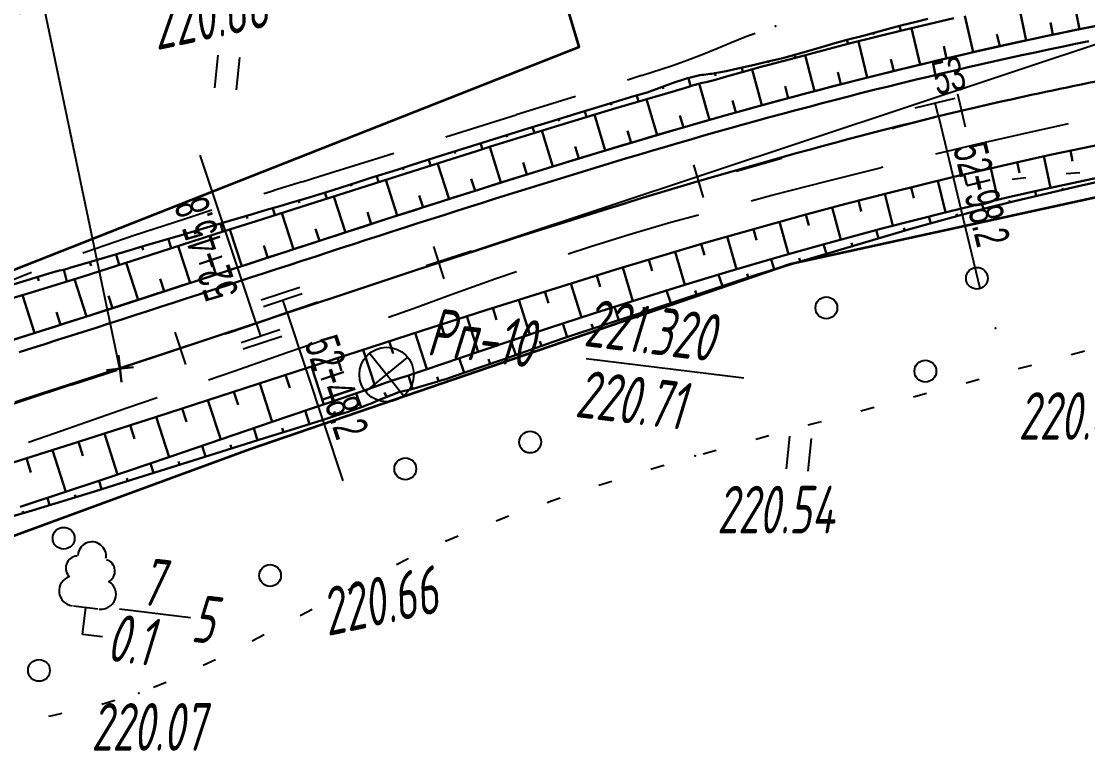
# Model space of a CAD drawing. Header units: millimetres. Extents: x -1799 to 6962, y -1020 to 4121.
# Drawn here: x 2934.1 to 3012.5, y 2133.9 to 2187.5 of the extents above; entities that cross this region are included whole.
import ezdxf
from ezdxf import colors
from ezdxf.entities.mleader import LeaderData, LeaderLine
from ezdxf.math import Vec2, Vec3

# ---------------------------------------------------------------- set-up
doc = ezdxf.new("R2010")
doc.units = ezdxf.units.MM
doc.linetypes.add('CONTI', pattern=[0])
doc.linetypes.add('STROT', pattern=[1.7, 0.5, -1.2])
for name, color, linetype, lineweight in [('10', 1, 'Continuous', 35), ('КОПИЯ_ОСЬ_13_ОТКОСЫ', 7, 'Continuous', 30), ('ОСЬ_ВЕРХ_ПОКРЫТИЯ_ГРАНИЦЫ_ПОЛОС', 7, 'Continuous', 30), ('ОСЬ_ВЕРХ_ПОКРЫТИЯ_ОСЬ', 1, 'Continuous', 30), ('Отметки', 5, 'Continuous', 30)]:
    doc.layers.add(name, color=color, linetype=linetype, lineweight=lineweight)
for name, color, linetype in [('NAD_MDEFAULT', 7, 'CONTI'), ('PI_OTDEFAULT', 172, 'CONTI'), ('PI_TTDEFAULT', 5, 'CONTI'), ('SIT_LDEFAULT', 7, 'CONTI'), ('USLZNDEFAULT', 7, 'CONTI'), ('ZAPSKDEFAULT', 7, 'CONTI'), ('КОПИЯ_ОСЬ_ТАНГЕНСЫ', 1, 'Continuous'), ('ОСЬ_ВЕРХ_ПОКРЫТИЯ_ПИКЕТЫ', 1, 'Continuous'), ('ОСЬ_ВЕРХ_ПОКРЫТИЯ_РАЗБИВКА_КРИВ', 1, 'Continuous'), ('ОСЬ_ВЕРХ_ПОКРЫТИЯ_ТАНГЕНСЫ', 1, 'Continuous'), ('разметка', 7, 'Continuous')]:
    doc.layers.add(name, color=color, linetype=linetype)
doc.layers.add('видовое окно', color=132, linetype='CONTI', plot=False)
doc.styles.add('eskd', font='spds.shx', dxfattribs={"width": 1.2, "oblique": 15})
doc.styles.get("Standard").update_dxf_attribs({"font": 'arial.ttf'})
doc.styles.add('ГОСТ', font='', dxfattribs={"oblique": 15, "height": 4})
doc.styles.get('ГОСТ').set_extended_font_data('GOST type A')

# ---------------------------------------------------------------- blocks, each defined once
blk = doc.blocks.new('BL_2011')
at = {"color": 0}
for p, q in [((0, 0), (0, 2.4)), ((1.6, 0), (1.6, 2.4))]:
    blk.add_line(p, q, dxfattribs=at)
blk = doc.blocks.new('BL_2002')
at = {"color": 0}
blk.add_circle((0, 0), 0.8, dxfattribs=at)
blk = doc.blocks.new('BL_7')
at = {"color": 0}
for p, q in [((-1.4, 1.4), (1.4, -1.4)), ((-1.4, -1.4), (1.4, 1.4))]:
    blk.add_line(p, q, dxfattribs=at)
blk.add_circle((0, 0), 2, dxfattribs=at)
blk = doc.blocks.new('BL_104')
at = {"color": 0}
for p, q in [((-0.9, 2), (0.9, 2)), ((0, 0), (0, 2)), ((1.5, 0), (0, 0))]:
    blk.add_line(p, q, dxfattribs=at)
for centre, radius, start, end in [((0, 5.8), 1.04, 358, 185), ((-0.94, 4.8), 0.88, 100, 235), ((0.94, 4.8), 0.88, 305, 80), ((-1, 3.1), 1.1, 115, 270), ((1, 3.1), 1.1, 270, 65)]:
    blk.add_arc(centre, radius, start, end, dxfattribs=at)
blk = doc.blocks.new('*U51')
at = {"layer": 'КОПИЯ_ОСЬ_13_ОТКОСЫ'}
for points in [[(63.272514343262, 13.116411209106), (67.54277801513699, 14.411474227905), (71.342811584473, 15.578321456909), (76.323211669922, 17.166862487793), (81.790672302246, 18.925333023071), (84.127777099609, 19.657615661621), (95.588851928711, 23.326566696167), (100.388130187988, 24.844881057739), (101.35041809082, 25.145391464233), (102.312286376953, 25.448698043823), (106.439109802246, 26.720132827759), (110.573883056641, 27.965469360352), (114.951560974121, 29.246856689453), (115.921379089355, 29.546180725098), (116.097122192383, 29.602890014648), (116.362365722656, 29.682712554932), (116.629432678223, 29.756210327148), (116.898170471191, 29.823337554932), (117.196929931641, 29.885433197021), (117.494117736816, 29.954671859741), (117.78955078125, 30.031017303467), (118.866149902344, 30.331874847412), (119.8427734375, 30.614068984985), (121.314002990723, 31.01812171936), (121.805053710938, 31.151296615601), (123.772850036621, 31.674915313721), (124.756744384766, 31.939167022705), (127.717247009277, 32.70902633667), (129.696899414063, 33.207782745361), (131.680877685547, 33.696487426758), (135.385894775391, 34.573890686035)], [(63.462661743164, 14.150366783142), (68.197341918945, 15.609934806824), (69.14826965332, 15.895213127136), (69.42457580566399, 15.962092399597), (69.700340270996, 16.031190872192), (69.97553253173801, 16.102502822876), (70.250152587891, 16.176027297974), (70.52416229248, 16.251754760742), (70.797561645508, 16.329685211182), (72.97724151611301, 16.978317260742), (74.89217376709, 17.529891967773), (75.845504760742, 17.820890426636), (78.72242736816399, 18.653316497803), (79.67649841308601, 18.94900894165), (81.597381591797, 19.507061004639), (83.943626403809, 20.211824417114), (84.90608215332, 20.48734664917), (85.86651611328101, 20.770561218262), (86.825576782227, 21.059503555298), (87.788619995117, 21.337972640991), (88.750328063965, 21.622037887573), (89.705047607422, 21.92872428894), (91.617233276367, 22.538511276245), (92.57316589355499, 22.84623336792), (94.492309570313, 23.444206237793), (95.44931030273399, 23.753330230713), (97.367645263672, 24.363025665283), (101.213432312012, 25.572982788086), (104.107681274414, 26.465831756592), (105.576965332031, 26.922723770142), (108.016418457031, 27.671636581421), (108.987190246582, 27.959470748901), (111.897758483887, 28.838319778442), (112.871315002441, 29.123411178589), (114.783615112305, 29.816619873047), (115.744567871094, 30.150859832764), (116.729949951172, 30.403438568115), (116.876914978027, 30.413703918457), (117.023696899414, 30.426301956177), (117.170265197754, 30.441228866577), (117.31657409668, 30.45848274231), (117.462593078613, 30.478059768677), (117.608283996582, 30.499952316284), (117.753608703613, 30.524156570435), (117.845825195313, 30.536367416382), (118.121810913086, 30.577568054199), (118.396697998047, 30.625598907471), (118.670303344727, 30.680431365967), (119.756103515625, 30.921070098877), (120.74755859375, 31.154968261719), (121.74048614502, 31.384523391724), (122.7314453125, 31.622198104858), (123.716064453125, 31.884353637695), (125.674156188965, 32.455963134766), (126.655059814453, 32.738277435303), (127.63981628418, 33.008167266846), (128.630325317383, 33.257789611816), (130.602890014648, 33.796699523926), (131.589569091797, 34.06844329834), (132.640045166016, 34.319259643555), (133.483734130859, 34.532810211182)], [(131.408737182617, 34.018642425537), (131.509124755859, 33.654178619385)], [(127.545486450195, 32.982315063477), (127.626831054688, 32.685512542725)], [(129.479904174805, 33.489894866943), (129.506942749023, 33.390937805176)], [(125.620384216309, 32.440265655518), (125.640655517578, 32.370834350586)], [(121.761672973633, 31.389604568481), (121.786323547363, 31.286840438843)], [(123.700416564941, 31.880186080933), (123.756240844727, 31.670495986938)], [(119.814086914063, 30.934749603271), (119.88688659668, 30.626184463501)], [(115.890289306641, 30.188213348389), (116.044586181641, 29.58625793457)], [(117.854629516602, 30.537574768066), (117.882835388184, 30.332365036011)], [(114.001281738281, 29.533025741577), (114.05419921875, 29.387046813965)], [(110.19026184082, 28.322738647461), (110.233779907227, 28.178619384766)], [(112.105400085449, 28.899126052856), (112.236312866211, 28.452075958252)], [(108.274574279785, 27.748180389404), (108.402961730957, 27.315170288086)], [(106.361892700195, 27.163698196411), (106.40503692627, 27.023174285889)], [(102.540336608887, 25.982320785522), (102.584327697754, 25.839721679688)], [(104.451225280762, 26.572662353516), (104.582168579102, 26.151559829712)], [(100.630226135254, 25.389493942261), (100.764579772949, 24.962440490723)], [(98.72241973877001, 24.789262771606), (98.767524719238, 24.645896911621)], [(94.90988922119101, 23.579090118408), (94.95686340332001, 23.433658599854)], [(96.81512451171899, 24.187419891357), (96.951690673828, 23.757717132568)], [(93.001808166504, 22.979791641235), (93.138198852539, 22.542055130005)], [(91.096290588379, 22.372385025024), (91.143081665039, 22.225654602051)], [(87.27546691894501, 21.189590454102), (87.325668334961, 21.015966415405)], [(89.191177368164, 21.763652801514), (89.332489013672, 21.323760986328)], [(85.358116149902, 20.620643615723), (85.51148223877, 20.100570678711)], [(83.438331604004, 20.060041427612), (83.497344970703, 19.863569259644)], [(79.60247802734399, 18.926067352295), (79.67279815673801, 18.699172973633)], [(81.522674560547, 19.485357284546), (81.694374084473, 18.894359588623)], [(77.686279296875, 18.353511810303), (77.884353637695, 17.668962478638)], [(75.76543426513699, 17.796449661255), (75.844436645508, 17.537633895874)], [(71.928672790527, 16.66570854187), (72.014556884766, 16.377630233765)], [(73.847679138184, 17.229036331177), (74.072372436523, 16.448938369751)], [(70.007278442383, 16.11088180542), (70.237823486328, 15.239020347595)], [(68.081230163574, 15.574138641357), (68.174240112305, 15.272408485413)]]:
    blk.add_lwpolyline(points, dxfattribs=at)
blk = doc.blocks.new('_None')
blk = doc.blocks.new('Крест')
at = {"layer": 'Отметки'}
for points in [[(0, 1), (0, -1)], [(-1, 0), (1, 0)]]:
    blk.add_lwpolyline(points, dxfattribs=at)

msp = doc.modelspace()

# ---------------------------------------------------------------- linework, layer by layer
at = {"layer": '10'}
for points in [[(2656.475964376537, 2178.743480734912), (2795.065964376388, 2154.273480735173), (2796.355964376426, 2159.983480735135), (2812.975964376537, 2157.213480734651), (2850.005964376332, 2154.06348073521), (2876.945964376277, 2156.323480734986), (2900.015964376575, 2163.153480735061), (2922.455964376519, 2171.763480735396), (2926.575964376631, 2166.503480734688), (2933.645964376463, 2169.293480734726), (2975.135964376686, 2185.643480735284), (2973.855964376426, 2189.923480734614), (2989.825964376631, 2194.283480734949)], [(3132.265964376575, 2183.81348073521), (3079.075964376631, 2182.803480735433), (3035.625964376444, 2179.483480735135), (2990.655964376705, 2169.683480735322), (2950.905964376705, 2156.053480735433), (2910.315964376388, 2141.163480734837), (2891.965964376295, 2135.353480735247), (2865.79596437637, 2130.153480735061), (2842.945964376277, 2129.083480734763), (2824.025964376351, 2130.353480735247), (2777.125964376444, 2136.173480734614), (2711.605964376426, 2150.083480734763), (2669.275964376351, 2157.013480735396)]]:
    msp.add_lwpolyline(points, dxfattribs=at)
at = {"layer": 'NAD_MDEFAULT', "color": 0}
for p, q in [((2975.628126376376, 2162.737059735146), (2987.22595137638, 2161.311477735092)), ((2941.363162376403, 2144.351584735711), (2946.574030376398, 2143.711770735134))]:
    msp.add_line(p, q, dxfattribs=at)
at = {"layer": 'PI_TTDEFAULT', "color": 5}
for p in [(3005.711700376423, 2164.979210735683, 220.416), (2983.651700376426, 2155.589211735328, 220.54), (2965.361700376447, 2149.359215734911, 220.658), (2942.761700376412, 2138.149216735189, 220.069)]:
    msp.add_point(p, dxfattribs=at)
at = {"layer": 'SIT_LDEFAULT', "color": 7}
for p, q in [((2986.301700376449, 2185.929215735209), (2985.231700376442, 2185.489212735009)), ((2987.381700376407, 2186.369217735169), (2986.301700376449, 2185.929215735209)), ((2988.051700376449, 2186.629212735606), (2987.381700376407, 2186.369217735169)), ((2985.231700376442, 2185.489212735009), (2984.151700376426, 2185.049218735111)), ((2983.071700376409, 2184.629212735606), (2981.981700376442, 2184.249215735507)), ((2984.151700376426, 2185.049218735111), (2983.071700376409, 2184.629212735606)), ((2979.711700376423, 2183.529213735287), (2978.671700376444, 2183.199212734972)), ((2981.981700376442, 2184.249215735507), (2979.711700376423, 2183.51921173503)), ((2974.851700376437, 2181.999215735507), (2970.491700376451, 2180.639214735863)), ((2970.491700376451, 2180.629212735606), (2965.321700376409, 2179.009217735765)), ((3007.571700376409, 2179.229210735683), (3010.761700376412, 2179.929215735209)), ((3010.761700376412, 2179.929215735209), (3011.081700376419, 2179.999215735507)), ((3004.451700376414, 2178.51921173503), (3007.571700376409, 2179.229210735683)), ((3001.331700376419, 2177.76921173503), (3004.451700376414, 2178.51921173503)), ((2960.321700376409, 2177.449212734972), (2956.861700376447, 2176.369217735169)), ((2961.501700376402, 2177.809212735307), (2960.321700376409, 2177.439217735467)), ((2993.331700376419, 2175.76921173503), (2997.341700376428, 2176.779213735287)), ((2997.341700376428, 2176.789216734854), (2997.451700376414, 2176.819214735565)), ((2954.761700376412, 2175.719216735487), (2952.681700376395, 2175.079216734891)), ((2955.53170037643, 2175.949212734972), (2954.761700376412, 2175.70921473523)), ((2956.861700376447, 2176.369217735169), (2955.53170037643, 2175.949212734972)), ((2989.29170037644, 2174.739212735009), (2993.331700376419, 2175.779213735287)), ((3007.931700376395, 2176.009217735765), (3006.941700376405, 2175.899216735189)), ((3011.911700376435, 2176.389214735863), (3010.911700376435, 2176.309212735307)), ((2952.681700376395, 2175.069214735565), (2951.951700376414, 2174.839211735328)), ((2987.761700376412, 2174.339211735328), (2989.29170037644, 2174.739212735009)), ((2948.141700376416, 2173.629212735606), (2946.151700376426, 2172.989212735009)), ((2946.151700376426, 2172.989212735009), (2942.441700376405, 2171.76921173503)), ((2978.861700376447, 2171.889214735863), (2981.861700376447, 2172.749215735507)), ((2981.861700376447, 2172.749215735507), (2983.891700376416, 2173.299218735111)), ((2942.441700376405, 2171.76921173503), (2938.941700376405, 2170.579216734891)), ((2975.881700376407, 2170.95921473523), (2978.861700376447, 2171.889214735863)), ((2938.941700376405, 2170.579216734891), (2938.651700376426, 2170.479210735683)), ((2974.321700376409, 2170.429215735209), (2975.881700376407, 2170.95921473523)), ((2934.891700376416, 2169.069214735565), (2933.491700376451, 2168.509217735765)), ((2969.001700376402, 2168.609215734911), (2970.53170037643, 2169.139214735863)), ((2965.731700376442, 2167.439217735467), (2969.001700376402, 2168.609215734911)), ((2963.001700376402, 2166.449212734972), (2965.731700376442, 2167.439217735467)), ((2961.121700376398, 2165.76921173503), (2963.001700376402, 2166.449212734972)), ((2953.731700376442, 2163.199212734972), (2957.151700376426, 2164.379212735606)), ((2957.151700376426, 2164.379212735606), (2957.341700376428, 2164.449212734972)), ((2949.741700376451, 2161.819214735565), (2953.731700376442, 2163.199212734972)), ((3011.271700376421, 2163.039216734854), (3012.111700376447, 2163.259217735765)), ((3012.111700376447, 2163.259217735765), (3012.241700376451, 2163.299218735111)), ((2947.891700376416, 2161.179215735209), (2949.741700376451, 2161.819214735565)), ((3007.411700376435, 2161.999215735507), (3008.381700376407, 2162.259217735765)), ((3003.551700376449, 2160.95921473523), (3004.521700376421, 2161.219216735487)), ((2999.681700376395, 2159.929215735209), (3000.651700376426, 2160.189217735467)), ((2941.891700376416, 2159.109215734911), (2944.111700376447, 2159.869217735169)), ((2938.961700376423, 2158.089211735328), (2941.891700376416, 2159.109215734911)), ((2995.821700376409, 2158.899216735189), (2996.79170037644, 2159.159211734695)), ((2936.581700376419, 2157.26921173503), (2938.961700376423, 2158.089211735328)), ((2991.961700376423, 2157.859215734911), (2992.931700376395, 2158.119217735169)), ((2934.661700376435, 2156.609215734911), (2936.581700376419, 2157.259217735765)), ((2988.101700376437, 2156.819214735565), (2989.071700376409, 2157.079216734891)), ((2984.241700376451, 2155.749215735507), (2985.201700376414, 2156.01921173503)), ((2980.401700376426, 2154.619217735169), (2981.001700376402, 2154.799218735111)), ((2981.001700376402, 2154.799218735111), (2981.361700376447, 2154.909211734695)), ((2976.581700376419, 2153.439217735467), (2977.53170037643, 2153.739212735009)), ((2972.78170037643, 2152.169213734952), (2973.101700376437, 2152.279213735287)), ((2973.101700376437, 2152.289216734854), (2973.731700376442, 2152.499215735507)), ((2969.021700376421, 2150.819214735565), (2969.951700376414, 2151.179215735209)), ((2965.301700376449, 2149.339211735328), (2965.361700376447, 2149.369217735169)), ((2965.361700376447, 2149.359215734911), (2966.241700376451, 2149.719216735487)), ((2961.711700376423, 2147.609215734911), (2962.571700376409, 2148.059212735307)), ((2962.571700376409, 2148.059212735307), (2962.591700376428, 2148.069214735565)), ((2958.161700376435, 2145.749215735507), (2959.04170037644, 2146.219216735487)), ((2954.631700376407, 2143.869217735169), (2955.511700376412, 2144.339211735328)), ((2951.101700376437, 2141.999215735507), (2951.991700376451, 2142.45921473523)), ((2947.511700376412, 2140.20921473523), (2948.411700376435, 2140.639214735863)), ((2943.861700376447, 2138.589211735328), (2944.79170037644, 2138.969216735487)), ((2940.0617003764, 2137.359215734911), (2941.021700376421, 2137.639214735863)), ((2936.151700376426, 2136.469216735487), (2936.431700376395, 2136.51921173503)), ((2936.431700376395, 2136.51921173503), (2937.141700376416, 2136.679215735209))]:
    msp.add_line(p, q, dxfattribs=at)
at = {"layer": 'видовое окно', "color": 5}
for p in [(2989.551700376449, 2187.169213734952, 220.124), (2961.121700376398, 2161.70921473523, 220.706), (2960.981700376442, 2161.569214735565, 221.32)]:
    msp.add_point(p, dxfattribs=at)
at = {"layer": 'видовое окно', "color": 6}
msp.add_point((2983.701700376414, 2182.839211735328, 220.742), dxfattribs=at)
at = {"layer": 'КОПИЯ_ОСЬ_13_ОТКОСЫ'}
for points in [[(3011.892536180307, 2186.933965672192), (3011.348590867807, 2189.62476157063)], [(3007.977008836557, 2186.116338719067), (3007.397418992807, 2188.802740086255)], [(2930.528766649057, 2166.283819187817), (2934.798786180307, 2167.57886313313), (2938.599079149057, 2168.745733250317), (2943.579547899057, 2170.33423422688), (2949.046833055307, 2172.092779148755), (2951.383747117807, 2172.82495688313), (2962.845172899057, 2176.49390219563), (2967.644001024057, 2178.012334812817), (2968.606403367807, 2178.31274985188), (2969.568317430307, 2178.616094578442), (2973.695270555307, 2179.887578953442), (2977.830036180307, 2181.132818211255), (2982.207477586557, 2182.41431235188), (2983.177692430307, 2182.71362875813), (2983.353473680307, 2182.77026938313), (2983.618610399057, 2182.850103367505), (2983.885700242807, 2182.92358969563), (2984.154254930307, 2182.990728367505), (2984.453083055307, 2183.052862156567), (2984.750446336557, 2183.122076023755), (2985.045856492807, 2183.198369969067), (2986.122028367807, 2183.49927328938), (2987.099079149057, 2183.78149985188), (2988.570270555307, 2184.185552586255), (2989.060993211557, 2184.318731297192), (2991.028766649057, 2184.842290867505), (2992.012653367807, 2185.106573094067), (2994.973590867807, 2185.876470555005), (2996.953083055307, 2186.375127781567), (2998.936969774057, 2186.863897312817), (3002.642047899057, 2187.741338719067)], [(2932.851520555307, 2163.902837742505), (2935.698688524057, 2164.800909031567), (2941.392536180307, 2166.624639500317), (2960.840290086557, 2172.943731297192), (2965.616657274057, 2174.475713719067), (2970.432086961557, 2175.99487875813), (2975.255329149057, 2177.486455906567), (2982.015094774057, 2179.500860203442), (2985.654254930307, 2180.542486180005), (2989.302204149057, 2181.55347250813), (2992.477497117807, 2182.401983250317), (2995.660114305307, 2183.22290610188), (2999.593219774057, 2184.190313328442), (3001.470661180307, 2184.639776219067), (3004.103961961557, 2185.255254734692), (3006.742145555307, 2185.847539890942), (3009.385700242807, 2186.41675375813), (3012.034137742807, 2186.96265219563), (3014.687458055307, 2187.485235203442)], [(3004.072223680307, 2185.248052586255), (3003.457477586557, 2187.92896078938)], [(3000.178668992807, 2184.330450047192), (2999.538043992807, 2187.006231297192)], [(3009.933063524057, 2186.53149985188), (3009.746051805307, 2187.428228367505)], [(2996.293903367807, 2183.37866782063), (2995.638141649057, 2186.043951023755)], [(3006.022907274057, 2185.688482273755), (3005.824176805307, 2186.583501805005)], [(3002.124469774057, 2184.794805515942), (3001.913532274057, 2185.687383640942)], [(2992.418903367807, 2182.38648032063), (2991.724567430307, 2185.02905844563)], [(2998.235797899057, 2183.856328953442), (2998.017536180307, 2184.744756687817)], [(2988.555622117807, 2181.349126805005), (2987.832477586557, 2183.982915867505)], [(2994.354450242807, 2182.889654148755), (2994.127399461557, 2183.77173422688)], [(2984.703083055307, 2180.273321140942), (2983.945758836557, 2182.93921469563)], [(2990.485797899057, 2181.873174656567), (2990.249958055307, 2182.752447117505)], [(2980.861774461557, 2179.157232273755), (2980.077106492807, 2181.790655125317)], [(2986.627887742807, 2180.815557469067), (2986.379352586557, 2181.705205906567)], [(2977.028278367807, 2178.014776219067), (2976.240680711557, 2180.657598484692)], [(2982.780231492807, 2179.722539890942), (2982.526325242807, 2180.602544773755)], [(2973.200153367807, 2176.854619969067), (2972.387165086557, 2179.487676609692)], [(2978.945270555307, 2178.586065281567), (2978.682575242807, 2179.466924656567)], [(2932.113708321393, 2154.666329034058), (2935.474059883893, 2155.712471612183), (2938.348083321393, 2156.619331963745), (2944.081970040143, 2158.455879815308), (2963.530212227643, 2164.77533782312), (2968.275329415143, 2166.297066338745), (2973.038513008893, 2167.799507744995), (2977.809997383893, 2169.274605401245), (2984.463805977643, 2171.25678313562), (2988.031677071393, 2172.277535088745), (2991.607848946393, 2173.268257744995), (2994.707946602643, 2174.096260674683), (2997.815368477643, 2174.897286065308), (3002.654723946393, 2176.079414971558), (3005.008727852643, 2176.638374932495), (3007.367126290143, 2177.177925713745), (3009.729919258893, 2177.69818938562), (3012.097106758893, 2178.19916594812), (3014.468200508893, 2178.68061126062)], [(2969.381305711557, 2175.665899265942), (2968.555622117807, 2178.296880711255)], [(2975.111774461557, 2177.442510594067), (2974.843219774057, 2178.320806492505)], [(3009.264587227643, 2177.597359307495), (3009.766540352643, 2175.292061455933)], [(3011.220641915143, 2178.015938409058), (3011.382263008893, 2177.246407159058)], [(2965.567340867807, 2174.459844578442), (2964.724079149057, 2177.088506687817)], [(2971.289997117807, 2176.26245688313), (2971.017047899057, 2177.140020359692)], [(3005.362243477643, 2176.720528252808), (3005.896911446393, 2174.413643487183)], [(3007.311950508893, 2177.165596612183), (3007.484802071393, 2176.39545501062)], [(2932.759742923992, 2150.932599448984), (2934.69809741618, 2151.510247611825), (2939.526954838055, 2152.979390525644), (2941.451820560711, 2153.576413535898), (2948.401893802898, 2155.764657401864), (2951.990272709148, 2156.887277030771), (2953.898536869305, 2157.490670585458), (2956.237526127117, 2158.217259788339), (2957.190406986492, 2158.520150565927), (2958.144630619305, 2158.817113303964), (2958.427955814617, 2158.915498161142), (2958.710426517742, 2159.016309165781), (2958.99204272868, 2159.119534873788), (2959.27280444743, 2159.225167655771), (2959.55258960368, 2159.333199882333), (2959.831459232586, 2159.443623924081), (2960.109352298992, 2159.55643215162), (2960.386268802898, 2159.671613120859), (2960.662208744305, 2159.789163017099), (2960.937172123211, 2159.909074210947), (2961.866005131023, 2160.275674247568), (2962.840980716961, 2160.501218223398), (2964.753029056805, 2161.061456107919), (2965.04087085368, 2161.140694999521), (2965.326698490398, 2161.227086448495), (2965.61020679118, 2161.320577049081), (2966.642006107586, 2161.684262656991), (2969.460060306805, 2162.65274944288), (2973.205848881023, 2163.956536674325), (2974.14243335368, 2164.278012656991), (2976.958107181805, 2165.214120292489), (2980.75766772868, 2166.442109489267), (2986.366737552898, 2168.304467582529), (2987.77036304118, 2168.757401847665), (2988.238441654461, 2168.906960868661), (2989.175575443523, 2169.201501273935), (2991.054664798992, 2169.769135856454), (2993.87387866618, 2170.606408500497), (2996.686134525555, 2171.44845333082), (2999.505470463055, 2172.266381645029), (3003.319984623211, 2173.327741050546), (3004.120887943523, 2173.542832755868), (3004.922401615398, 2173.755669975107), (3007.216591068523, 2174.323283576791), (3009.515297123211, 2174.872437858407), (3011.818336673992, 2175.403094672983), (3014.125526615398, 2175.91522159559)], [(2934.061439701336, 2151.846589469736), (2935.021400638836, 2152.160695457284), (2936.938575931805, 2152.792134666269), (2940.285682865398, 2153.905702018564), (2945.049232670086, 2155.517037772958), (2953.584510990398, 2158.435861015146), (2955.905861088055, 2159.215596580331), (2956.851173588055, 2159.541272544687), (2959.686439701336, 2160.511083030527), (2960.625465580242, 2160.849774741952), (2960.904396244305, 2160.958482169931), (2961.186012455242, 2161.060037040536), (2961.470131107586, 2161.154378318613), (2962.518104740398, 2161.478246116464), (2967.695778080242, 2163.235474967782), (2972.882118412273, 2164.966950797861), (2976.178260990398, 2166.044202232187), (2976.649086185711, 2166.196671867197), (2978.57700366618, 2166.809182548349), (2981.406349369305, 2167.693070792978), (2983.293068119305, 2168.27295055372), (2986.122291752117, 2169.126527213876), (2988.957313724773, 2169.960744285409), (2990.847633548992, 2170.502471351449), (2993.212013431805, 2171.165023231332), (2997.470863529461, 2172.319264793222), (3002.210548588055, 2173.529843711679), (3004.018654056805, 2173.970797920053), (3006.668739506023, 2174.595693015878), (3009.068519779461, 2175.138272666757), (3011.472755619305, 2175.660804176156), (3013.881263920086, 2176.163251304452)], [(2934.061462227643, 2151.84662688562), (2935.021423165143, 2152.160713799683), (2936.938415352643, 2152.792183526245), (2940.285583321393, 2153.90570891687), (2945.049255196393, 2155.51703704187), (2953.584411446393, 2158.435860284058), (2955.905700508893, 2159.215645440308), (2956.851013008893, 2159.541329034058), (2959.686462227643, 2160.511055596558), (2960.625427071393, 2160.849800713745), (2960.904235665143, 2160.95844329187), (2961.185973946393, 2161.06000579187), (2961.470153633893, 2161.154366143433), (2962.518005196393, 2161.478218682495), (2967.695739571393, 2163.235420830933), (2972.882263008893, 2164.966988213745), (2976.178161446393, 2166.044258721558), (2976.648864571393, 2166.19672454187), (2978.577087227643, 2166.809151299683), (2981.406188790143, 2167.693062432495), (2983.292907540143, 2168.27289641687), (2986.122497383893, 2169.126534112183), (2988.957458321393, 2169.960762627808), (2990.847595040143, 2170.502510674683), (2993.211852852643, 2171.16498626062), (2997.470641915143, 2172.31928313562), (3002.210388008893, 2173.529854424683), (3004.018493477643, 2173.970772393433), (3006.668884102643, 2174.59565032312), (3009.068786446393, 2175.138252862183), (3011.472595040143, 2175.660835869995), (3013.881286446393, 2176.163277276245)], [(2961.758258836557, 2173.238286961255), (2960.912555711557, 2175.875371922192)], [(2967.473590867807, 2175.065069187817), (2967.196247117807, 2175.942388523755)], [(3001.471618477643, 2175.79047454187), (3002.035095040143, 2173.484932549683)], [(3003.415466133893, 2176.262276299683), (3003.599059883893, 2175.492867119995)], [(2999.528747383893, 2175.31586516687), (2999.719665352643, 2174.534493096558)], [(3008.709694095867, 2174.682202720468), (3008.624794193523, 2175.039527320688)], [(3010.65708179118, 2175.137957954233), (3010.629554935711, 2175.257256889169)], [(2957.953083055307, 2172.00562094563), (2957.092731492807, 2174.65259360188)], [(2963.662555711557, 2173.849126805005), (2963.380817430307, 2174.728155125317)], [(2995.649352852643, 2174.341866143433), (2995.853942696393, 2173.55316985437)], [(2997.586364571393, 2174.83930266687), (2998.180114571393, 2172.50043547937)], [(3004.824806400555, 2173.729747199838), (3004.717079349773, 2174.135482215707)], [(3006.76548022868, 2174.213208579843), (3006.732216068523, 2174.349126243417)], [(2954.148883836557, 2170.769414890942), (2953.283161180307, 2173.433111180005)], [(2959.854938524057, 2172.623662937817), (2959.568317430307, 2173.505987156567)], [(2993.714782540143, 2173.834053643433), (2994.341735665143, 2171.471260674683)], [(3002.893776127117, 2173.209151649301), (3002.847084232586, 2173.376952552621)], [(2989.854430977643, 2172.78656829187), (2990.513610665143, 2170.40668547937)], [(2991.783141915143, 2173.31586516687), (2991.998473946393, 2172.52143157312)], [(3000.966957279461, 2172.673032188241), (3000.826881595867, 2173.176434898202)], [(2950.344684617807, 2169.533330906567), (2949.470172899057, 2172.22534750813)], [(2956.050739305307, 2171.387578953442), (2955.762653367807, 2172.275396336255)], [(2987.928161446393, 2172.248360284058), (2988.154235665143, 2171.445625909058)], [(2997.120277591961, 2171.576115989511), (2996.94419116618, 2172.176516914194)], [(2999.041053959148, 2172.133452796762), (2998.983497806805, 2172.333924674814)], [(2946.540485399057, 2168.297246922192), (2945.661090867807, 2171.003789890942)], [(2952.246540086557, 2170.151372898755), (2951.955036180307, 2171.048711765942)], [(2984.083923165143, 2171.143623955933), (2984.324157540143, 2170.335640557495)], [(2986.004333321393, 2171.701485284058), (2986.693786446393, 2169.296455987183)], [(2993.287330814617, 2170.43221416456), (2993.080665775555, 2171.128215217416)], [(2995.202797123211, 2171.007583045785), (2995.133339115398, 2171.239411735361)], [(2982.166930977643, 2170.572579034058), (2982.889098946393, 2168.148750909058)], [(2942.736286180307, 2167.061162937817), (2941.851520555307, 2169.783208836255)], [(2948.442340867807, 2168.91528891438), (2948.149372117807, 2169.817510594067)], [(2978.333434883893, 2169.43061126062), (2979.068786446393, 2166.962715752808)], [(2980.250427071393, 2170.001534112183), (2980.495055977643, 2169.179024346558)], [(2989.455116459148, 2169.285947227304), (2989.22788257243, 2170.038285636728)], [(2991.370094486492, 2169.862821006601), (2991.295509525555, 2170.113950156991)], [(2976.420348946393, 2168.847969659058), (2976.677184883893, 2168.012520440308)], [(2985.646095463055, 2168.065175437753), (2985.36850757243, 2168.901170158212)], [(2987.547401615398, 2168.68546428663), (2987.457252689617, 2168.964898490732)], [(2938.928668992807, 2165.835454930005), (2938.050251024057, 2168.577276219067)], [(2944.638141649057, 2167.679204930005), (2944.343708055307, 2168.586553562817)], [(2974.509216133893, 2168.257393487183), (2975.286559883893, 2165.752754815308)], [(2935.118610399057, 2164.61792563313), (2934.238239305307, 2167.408819187817)], [(2940.833454149057, 2166.445440281567), (2940.540485399057, 2167.359502781567)], [(2970.691833321393, 2167.06293547937), (2971.497985665143, 2164.507515557495)], [(2972.600036446393, 2167.662300713745), (2972.866638008893, 2166.809883721558)], [(2981.849830814617, 2166.804734611337), (2981.541114994305, 2167.734506034677)], [(2983.747963138836, 2167.434956931894), (2983.645057865398, 2167.744878196542)], [(2968.785095040143, 2166.459297784058), (2969.061462227643, 2165.589424737183)], [(2978.046364017742, 2165.566419029062), (2977.731056400555, 2166.540425681894)], [(2979.949501224773, 2166.181352042978), (2979.844703861492, 2166.506123924081)], [(2937.023883836557, 2165.225469578442), (2936.726520555307, 2166.154424656567)], [(2966.880309883893, 2165.849678643433), (2967.716247383893, 2163.242378838745)], [(2964.976013008893, 2165.238960869995), (2965.260680977643, 2164.349922784058)], [(2974.247841068523, 2164.313054466073), (2973.917885013836, 2165.305467033212)], [(2976.145729252117, 2164.944024467294), (2976.035743900555, 2165.274831199472)], [(2961.169860665143, 2164.008370049683), (2961.463805977643, 2163.104195244995)], [(2963.071716133893, 2164.62641204187), (2963.937438790143, 2161.96283782312)], [(2970.468544193523, 2163.002782249277), (2970.105873295086, 2164.043649101083)], [(2972.357216068523, 2163.660840415781), (2972.236305423992, 2164.007794761484)], [(2959.267516915143, 2163.390328057495), (2960.148864571393, 2160.677925713745)], [(2957.365661446393, 2162.772286065308), (2957.666442696393, 2161.84565032312)], [(2966.686805912273, 2161.699651145761), (2966.318641849773, 2162.770882987802)], [(2968.578224369305, 2162.349683189218), (2968.455482670086, 2162.706761741464)], [(2955.463317696393, 2162.15424407312), (2956.366638008893, 2159.374336846558)], [(2951.659118477643, 2160.918038018433), (2952.577575508893, 2158.091622002808)], [(2953.561462227643, 2161.53608001062), (2953.867614571393, 2160.593941338745)], [(2962.869301029461, 2160.509503745859), (2962.579323002117, 2161.499177360361)], [(2964.788856693523, 2161.070905113046), (2964.700721927898, 2161.403180503671)], [(2949.757263008893, 2160.299996026245), (2950.069763008893, 2159.338448174683)], [(2959.112281986492, 2159.164441489999), (2958.729469486492, 2160.183740043466)], [(2960.963966556805, 2159.919648551767), (2960.830726810711, 2160.257249259775)], [(2947.854919258893, 2159.681954034058), (2948.792419258893, 2156.797066338745)], [(2944.050720040143, 2158.445992119995), (2944.995055977643, 2155.498604424683)], [(2945.953063790143, 2159.06391204187), (2946.271911446393, 2158.082832940308)], [(2955.308693119305, 2157.928716087167), (2955.003090091961, 2158.912370109384)], [(2957.21665210368, 2158.528325462167), (2957.114662357586, 2158.856160545175)], [(2942.145934883893, 2157.83588469812), (2942.467223946393, 2156.832832940308)], [(2940.241638008893, 2157.225777276245), (2941.205505196393, 2154.21674407312)], [(2951.492103763836, 2156.731419944589), (2951.212623783367, 2157.624741935556)], [(2953.399513431805, 2157.332871818368), (2953.305458256023, 2157.630360984628)], [(2938.336852852643, 2156.61566985437), (2938.659606758893, 2155.59272063562)], [(2947.674965091961, 2155.535783195322), (2947.425026127117, 2156.329503440683)], [(2949.583290287273, 2156.134263419931), (2949.500465580242, 2156.398988151376)], [(2934.520934883893, 2155.415840752808), (2934.845641915143, 2154.372872002808)], [(2936.429626290143, 2156.013863213745), (2937.397888008893, 2152.944893487183)], [(2943.859596439617, 2154.334508323495), (2943.637611576336, 2155.039540672128)], [(2945.767311283367, 2154.93514385206), (2945.693275638836, 2155.170155906503)], [(2940.042396732586, 2153.13924541456), (2939.849647709148, 2153.760632896249)], [(2941.951942631023, 2153.733872794931), (2941.886818119305, 2153.940724754159)], [(2936.216407963055, 2151.972184562509), (2936.055458256023, 2152.501271629159)], [(2938.129799076336, 2152.554318809335), (2938.076149173992, 2152.73067989332)], [(2934.302345463055, 2151.392308616464), (2934.258522220867, 2151.539403343027)]]:
    msp.add_lwpolyline(points, dxfattribs=at)
at = {"layer": 'КОПИЯ_ОСЬ_ТАНГЕНСЫ'}
msp.add_line((2852.601700375855, 2132.519214735751), (3021.683407110579, 2188.699424376165), dxfattribs=at)
at = {"layer": 'ОСЬ_ВЕРХ_ПОКРЫТИЯ_ГРАНИЦЫ_ПОЛОС', "linetype": 'Continuous'}
for points in [[(2933.66431193596, 2164.158274273773), (2934.60778927769, 2164.455886156683), (2935.551227632483, 2164.754604775843), (2936.494644734727, 2165.054367989686), (2937.438058525595, 2165.355113661301), (2938.381487140528, 2165.65677964819), (2939.324948897158, 2165.959303805989), (2940.268462282818, 2166.262623978232), (2941.212045942617, 2166.566677995411), (2942.155718666685, 2166.871403679636), (2943.099499378246, 2167.176738820423), (2944.043407121129, 2167.482621197042), (2944.987461047722, 2167.788988558029), (2945.931680406249, 2168.095778617461), (2946.876084528669, 2168.402929060546), (2947.820692818446, 2168.71037753803), (2948.765524737924, 2169.018061655027), (2949.710599796332, 2169.325918971014), (2950.655877866559, 2169.633870489349), (2951.601171338591, 2169.941827576061), (2952.546473381439, 2170.249787325424), (2953.491975052932, 2170.557791192469), (2954.437769673948, 2170.865805927117), (2955.38387681894, 2171.173768897926), (2956.330316052025, 2171.481617417571), (2957.277106914562, 2171.78928872702), (2958.224268912376, 2172.096720006702), (2959.171821503734, 2172.403848360677), (2960.119784086311, 2172.710610811983), (2961.068175985196, 2173.016944311944), (2962.017016439853, 2173.322785719683), (2962.966324591494, 2173.628071812366), (2963.916119470823, 2173.932739279618), (2964.866419985143, 2174.236724708614), (2965.817244905784, 2174.539964592469), (2966.768612855065, 2174.842395329301), (2967.72054229375, 2175.14395319802), (2968.673051508502, 2175.444574382541), (2969.626158598616, 2175.744194951293), (2970.579881463354, 2176.042750853499), (2971.534237789057, 2176.340177929414), (2972.489245036277, 2176.636411889841), (2973.444920426564, 2176.931388328237), (2974.401280929722, 2177.225042708603), (2975.358343250535, 2177.517310363625), (2976.316123815932, 2177.808126494673), (2977.274638761513, 2178.097426168074), (2978.233903918745, 2178.385144316045), (2979.193934801218, 2178.671215724585), (2980.154746592112, 2178.95557503627), (2981.116354130101, 2179.238156759565), (2982.078771896669, 2179.518895243679), (2983.042014002314, 2179.797724694398), (2984.00609417313, 2180.074579168496), (2984.971025737448, 2180.349392564421), (2985.936821612248, 2180.622098629748), (2986.903494289736, 2180.892630957452), (2987.871055823149, 2181.160922981252), (2988.839517813942, 2181.426907975611), (2989.808891397415, 2181.69051905853), (2990.779187229005, 2181.951689183165), (2991.75041547078, 2182.210351147142), (2992.72258577747, 2182.466437583243), (2993.695707282264, 2182.719880962198), (2994.669788583278, 2182.970613591758), (2995.644837729293, 2183.218567616691), (2996.6208622059, 2183.463675023441), (2997.597868921128, 2183.705867633608), (2998.575864191555, 2183.945077104879), (2999.554853728312, 2184.181234943134), (3000.534842622417, 2184.414272483823), (3001.51725814993, 2184.650449889165), (3002.500453437193, 2184.883360794199), (3003.484417407259, 2185.113002571662), (3004.469139190283, 2185.339372683701), (3005.454607908012, 2185.562468626921), (3006.440812674127, 2185.782287941699), (3007.427742593902, 2185.99882819542), (3008.415386764807, 2186.212087002036), (3009.403734276313, 2186.422061999713), (3010.392774210262, 2186.62875087132), (3011.382495640553, 2186.832151336049), (3012.372887633954, 2187.032261141961), (3013.36393924949, 2187.229078081821)], [(3012.569310627188, 2186.051741890063), (3011.582176494188, 2185.852290345741), (3010.595710718286, 2185.649558972952), (3009.609924197031, 2185.443550008734), (3008.624827820351, 2185.234265728307), (3007.640432470633, 2185.021708442283), (3006.656749022406, 2184.805880499457), (3005.673788342488, 2184.586784283084), (3004.691561289606, 2184.364422217396), (3003.710078714366, 2184.138796754566), (3002.729351459255, 2183.909910386813), (3001.749390358289, 2183.677765647334), (3000.770206398747, 2183.442365135451), (2999.793402404417, 2183.210104400677), (2998.817531265153, 2182.974717880984), (2997.842588010049, 2182.736273610418), (2996.868567049221, 2182.4948394796), (2995.895462187656, 2182.25048322921), (2994.923266639127, 2182.003272453708), (2993.951973040219, 2181.753274599475), (2992.981573464183, 2181.500556961087), (2992.012059434792, 2181.245186688763), (2991.043421940276, 2180.987230777194), (2990.075651446745, 2180.726756080438), (2989.1087379123, 2180.46382929982), (2988.142670800686, 2180.198516982992), (2987.177439094734, 2179.930885542569), (2986.213031309986, 2179.6610012347), (2985.249435508633, 2179.388930176769), (2984.286639312379, 2179.114738334355), (2983.324629916702, 2178.838491540787), (2982.363394103721, 2178.560255479452), (2981.402918255664, 2178.280095695903), (2980.443188368497, 2177.998077600648), (2979.484190065161, 2177.71426646543), (2978.525908608464, 2177.428727428814), (2977.568328914882, 2177.141525496182), (2976.611435567504, 2176.85272554626), (2975.655212829015, 2176.562392328319), (2974.699644655027, 2176.270590464969), (2973.744714707116, 2175.977384456818), (2972.790406365859, 2175.682838687127), (2971.836702743816, 2175.387017421809), (2970.883586698425, 2175.089984812227), (2969.931040845151, 2174.791804896121), (2968.97904757027, 2174.49254160506), (2968.02758904335, 2174.192258766306), (2967.076647230724, 2173.891020100017), (2966.126203908041, 2173.588889236947), (2965.176240672774, 2173.285929703538), (2964.226738957144, 2172.982204936829), (2963.277680040899, 2172.677778288175), (2962.329045063912, 2172.372713016731), (2961.38081503902, 2172.067072307144), (2960.432970863892, 2171.760919262108), (2959.485493335038, 2171.454316907016), (2958.538363158625, 2171.147328199272), (2957.591560964598, 2170.840016032023), (2956.645067318206, 2170.5324432267), (2955.698862732921, 2170.224672551652), (2954.752927682808, 2169.916766710964), (2953.807242615187, 2169.608788366814), (2952.861787962678, 2169.300800120843), (2951.916487904187, 2168.992841029924), (2950.971194432155, 2168.684883943212), (2950.025912756284, 2168.376931227197), (2949.080785196982, 2168.0690564694), (2948.135838241704, 2167.761334144895), (2947.191052373653, 2167.453826719348), (2946.246408119021, 2167.14659661745), (2945.301886058422, 2166.839706242469), (2944.357466840223, 2166.533217966941), (2943.413131192219, 2166.227194148501), (2942.468859934257, 2165.921697120567), (2941.52463399061, 2165.616789207247), (2940.580434402314, 2165.312532720541), (2939.63624233928, 2165.008989966859), (2938.69203911289, 2164.706223247026), (2937.74780618831, 2164.404294863728), (2936.80352519663, 2164.103267122445), (2935.859177947345, 2163.803202334245), (2934.914746440549, 2163.504162826029), (2933.970212879542, 2163.206210929354)]]:
    msp.add_lwpolyline(points, dxfattribs=at)
at = {"layer": 'ОСЬ_ВЕРХ_ПОКРЫТИЯ_ОСЬ'}
msp.add_lwpolyline([(2933.690072875537, 2159.53785055728), (2935.55715442508, 2160.136749468197), (2938.355367842547, 2161.042571911042), (2941.151133675865, 2161.955921937165), (2944.875897585511, 2163.182636033197), (2951.389681138078, 2165.343164625962), (2951.389681138078, 2165.343164625962), (2953.661984265849, 2166.09817513862), (2953.661984265849, 2166.09817513862), (2957.383711324956, 2167.334074746271), (2962.969065817257, 2169.179574724672), (2965.764128620571, 2170.095074275893), (2968.561470226685, 2171.003585896839), (2970.427879063538, 2171.604578125675), (2972.295669213325, 2172.201263288421), (2974.164982497497, 2172.793159095955), (2976.035957044931, 2173.379782129464), (2977.908726916512, 2173.96064772961), (2979.783421729147, 2174.535269907129), (2981.660166277152, 2175.103161272046), (2983.539080152646, 2175.663832935889), (2984.479386444475, 2175.941308181186), (2985.420277364212, 2176.216794458603), (2986.361766227501, 2176.490230209579), (2987.303865953008, 2176.761553768453), (2988.246589050346, 2177.030703364325), (2989.189947607703, 2177.297617117328), (2990.133953280116, 2177.562233035837), (2991.078617276953, 2177.824489019265), (2992.023950349811, 2178.084322856193), (2992.969962780257, 2178.341672223446), (2993.91666436758, 2178.596474679572), (2994.864064416566, 2178.84866767322), (2995.812171724809, 2179.098188538489), (2996.760994570979, 2179.344974491199), (2997.710540701644, 2179.588962638204), (2998.660817319595, 2179.83008996622), (2999.611831070893, 2180.068293352065), (3000.563588032508, 2180.303509553348), (3001.516093699882, 2180.535675218714), (3001.516093699882, 2180.535675218714, -0.014355646354), (3018.36542483097, 2184.104927326937)], format="xyb", dxfattribs=at)
at = {"layer": 'ОСЬ_ВЕРХ_ПОКРЫТИЯ_ПИКЕТЫ'}
for p, q in [((3003.514039399606, 2179.72785071974), (3002.940218937854, 2182.161105756101)), ((3003.514039399606, 2179.72785071974), (3002.940218937854, 2182.161105756101)), ((2984.263896750965, 2174.574685169769), (2983.555801813471, 2176.972309319687)), ((2965.215650224573, 2168.600853816991), (2964.438302530654, 2170.976928430994)), ((2946.233666869559, 2162.315138979268), (2945.448078982483, 2164.688501924661))]:
    msp.add_line(p, q, dxfattribs=at)
at = {"layer": 'ОСЬ_ВЕРХ_ПОКРЫТИЯ_РАЗБИВКА_КРИВ'}
for p, q in [((2999.822953056233, 2181.154767102947), (3002.738771071055, 2181.860462011223)), ((3001.516093699882, 2180.535675218714), (3001.280862063673, 2181.507614557085)), ((3001.516093699882, 2180.535675218714), (3004.574104971116, 2167.90046382082)), ((2951.389681138078, 2165.343164625962), (2947.290565784651, 2177.679989715492)), ((2951.765529599224, 2167.048680108425), (2954.612489235538, 2167.99462980443)), ((2951.923187882037, 2166.574186834891), (2954.770147518322, 2167.520136530896)), ((2953.661984265849, 2166.09817513862), (2953.346667700194, 2167.047161681962)), ((2953.661984265849, 2166.09817513862), (2957.761099619218, 2153.761350047228)), ((2950.281517885547, 2163.921203230892), (2953.128477521919, 2164.867152926897)), ((2951.389681138078, 2165.343164625962), (2951.704997703733, 2164.394178079826)), ((2950.43917616836, 2163.446709957359), (2953.286135804674, 2164.392659654294))]:
    msp.add_line(p, q, dxfattribs=at)
at = {"layer": 'ОСЬ_ВЕРХ_ПОКРЫТИЯ_ТАНГЕНСЫ'}
msp.add_line((2852.601700375855, 2132.519214735751), (3021.683407110579, 2188.699424376165), dxfattribs=at)
at = {"layer": 'разметка', "linetype": 'STROT', "lineweight": 30, "ltscale": 7}
msp.add_lwpolyline([(2295.126399920797, 2195.845574040351), (2426.20735194989, 2190.477938314353, -0.03661784691979356), (2731.386984335821, 2155.496033398819, 0.03315993183262787), (2816.77431546918, 2142.924740151887, 0.07299314158265033), (2903.535571704017, 2150.905664543075, 0.0208555111745606), (2952.525832701949, 2165.720669882757, -0.02082482559198729), (3001.516093699911, 2180.535675218714, -0.01435564632850414), (3018.36542483097, 2184.104927326937, -0.03749879800817032), (3107.987691925935, 2191.292633513373), (3173.185842721296, 2193.251660703135, 0.06253206427835101), (3222.727246885925, 2198.890219756787, 0.1166163031610069), (3262.841511575543, 2221.445657927928, 0.0625546909724315), (3293.399657548909, 2260.845453227324, -0.01240678721047258), (3323.524116140305, 2305.660466044595, -0.01289234453343849), (3339.170638600228, 2326.149867380423, -0.0008173444225795665), (3360.086087301295, 2351.045616718394, 0.01157994022244065), (3380.45253558583, 2376.375383199577, 0.05392048293527532), (3395.924318417741, 2404.681474589196, 0.05392048293527532)], format="xyb", dxfattribs=at)

# ---------------------------------------------------------------- block references
at = {"layer": 'USLZNDEFAULT', "color": 7}
for name, p, rotation in [('BL_7', (2960.981700376442, 2161.569214735565), 354.0000000000001), ('BL_104', (2938.625414376389, 2142.470951735427), 353)]:
    msp.add_blockref(name, p, dxfattribs=dict(at, rotation=rotation))
at = {"layer": 'ZAPSKDEFAULT', "color": 7, "rotation": 354.0000000000001}
for name, p in [('BL_2011', (2948.351700376437, 2182.639214735863)), ('BL_2002', (3004.351700376437, 2168.639214735863)), ('BL_2002', (2993.286567376412, 2166.468125734863)), ('BL_2002', (3000.559909376383, 2161.813943734777)), ('BL_2002', (2971.521983376422, 2156.603368735326)), ('BL_2011', (2990.351700376437, 2154.639214735863)), ('BL_2002', (2962.351700376437, 2154.639214735863)), ('BL_2002', (2937.250742376442, 2149.535004735378)), ('BL_2002', (2952.412969376435, 2146.798707736109)), ('BL_2002', (2935.437780376416, 2139.828950735194))]:
    msp.add_blockref(name, p, dxfattribs=at)
at = {"layer": 'КОПИЯ_ОСЬ_13_ОТКОСЫ'}
msp.add_blockref('*U51', (2867.256109503864, 2153.167395934847), dxfattribs=at)
at = {"layer": 'Отметки', "rotation": 6.235244978275483}
msp.add_blockref('Крест', (2941.389428947014, 2161.992509319832), dxfattribs=at)

# ---------------------------------------------------------------- texts
at = {"layer": 'NAD_MDEFAULT', "color": 7, "style": 'eskd', "oblique": 10, "width": 0.8}
for s, p in [(' Рп-10', (2962.446695376429, 2163.179194734817)), (' 221.320', (2973.969338376433, 2163.84925673568)), (' 220.71', (2973.329524376381, 2158.638389735867)), (' 7', (2941.373881376416, 2144.83875073531)), (' 5', (2945.129993376389, 2142.125239735854)), (' 0.1', (2938.90567837639, 2140.735310735566))]:
    msp.add_text(s, height=3.5, rotation=353, dxfattribs=at).set_placement(p)
at = {"layer": 'PI_OTDEFAULT', "color": 172, "style": 'eskd', "oblique": 10, "width": 0.8}
for s, p in [('220.40', (2927.798744376409, 2186.690824735363)), ('220.68', (2944.078361376431, 2185.381119734992)), ('220.66', (2956.630968376421, 2142.340193734889))]:
    msp.add_text(s, height=3.5, rotation=12, dxfattribs=at).set_placement(p)
for s, p in [('220.42', (3007.401700376426, 2156.76921173503)), ('220.54', (2985.251700376402, 2149.889214735863)), ('220.07', (2939.284687376416, 2133.930811735255))]:
    msp.add_text(s, height=3.5, dxfattribs=at).set_placement(p)
at = {"layer": 'ОСЬ_ВЕРХ_ПОКРЫТИЯ_ПИКЕТЫ', "width": 0.6}
msp.add_text('53', height=2.5, rotation=13.269295608291, dxfattribs=at).set_placement((3001.422883869216, 2182.060138983105))
at = {"layer": 'ОСЬ_ВЕРХ_ПОКРЫТИЯ_РАЗБИВКА_КРИВ', "width": 0.6}
for s, rotation, p in [('52+98.2', 283.6052773264061, (3002.590142459676, 2178.2234426899)), ('52+45.8', 108.379925625188, (2950.126896451207, 2167.557972706308)), ('52+48.2', 288.3799256251871, (2954.924768952691, 2163.883367057343))]:
    msp.add_text(s, height=2.5, rotation=rotation, dxfattribs=at).set_placement(p)

# ---------------------------------------------------------------- leaders
at = {"layer": 'Отметки', "ltscale": 0.2}
ml = msp.add_multileader_mtext('Standard', dxfattribs=at)
ml.set_content('222,03', color=256, style='ГОСТ')
ml.set_leader_properties()
ml.set_arrow_properties(name='NONE')
ml.build(insert=Vec2(0, 0))
ml.multileader.update_dxf_attribs({"text_left_attachment_type": 6, "text_right_attachment_type": 6, "dogleg_length": 0.36, "arrow_head_size": 2})
ctx = ml.context
ctx.base_point, ctx.arrow_head_size, ctx.landing_gap_size, ctx.plane_origin, ctx.plane_x_axis, ctx.plane_y_axis = Vec3(2911.298600270139, 2203.576225119441), 2, 0, Vec3(2952.954552219142, 2130.30110399091), Vec3(0.9957559432393277, 0.09203315437143693), Vec3(-0.09203315437143693, 0.9957559432393277)
ctx.left_attachment, ctx.right_attachment, ctx.text_align_type = 6, 6, 2
notes = []
notes.append((ctx, [(1, (1, 1, 0), (2932.260103680464, 2205.513600730722), (-0.9957559432393278, -0.09203315437143673), 0.3600000000000002, [(0, [(2941.389428947014, 2161.992509319832)], 0, [])])]))
ctx.mtext.insert, ctx.mtext.text_direction, ctx.mtext.rotation, ctx.mtext.alignment, ctx.mtext.line_spacing_style, ctx.mtext.flow_direction = Vec3(2931.478279030775, 2210.060946134304), Vec3(0.9957559432393277, 0.09203315437143693), 0.09216357377826588, 3, 2, 5
for ctx, leaders in notes:
    for number, flags, end, landing, length, lines in leaders:
        leader = LeaderData()
        leader.index, (leader.has_last_leader_line, leader.has_dogleg_vector, leader.attachment_direction) = number, flags
        leader.last_leader_point, leader.dogleg_vector, leader.dogleg_length = Vec3(end), Vec3(landing), length
        for number, points, colour, breaks in lines:
            line = LeaderLine()
            line.index, line.vertices, line.color, line.breaks = number, Vec3.list(points), colors.encode_raw_color(colour), breaks
            leader.lines.append(line)
        ctx.leaders.append(leader)

doc.saveas('drawing.dxf')
